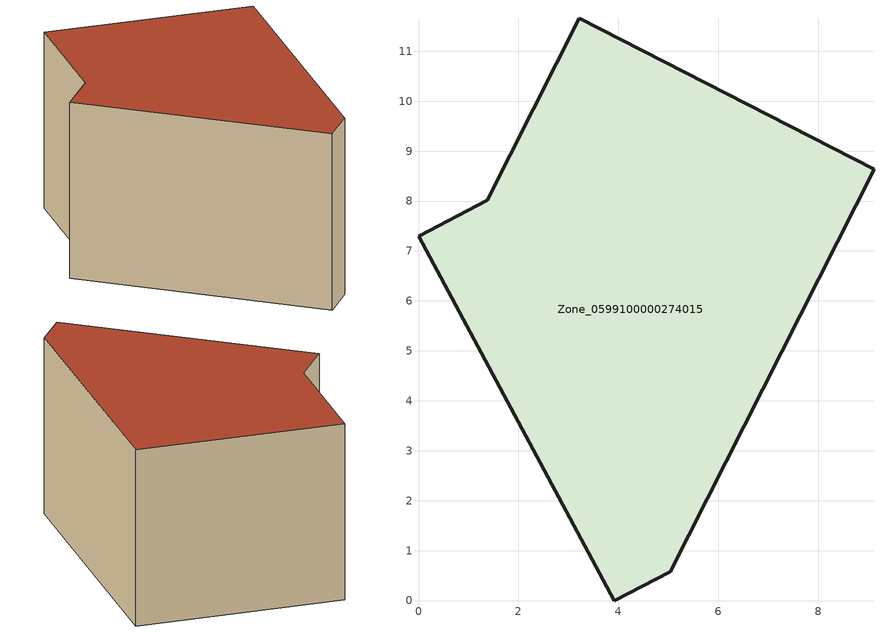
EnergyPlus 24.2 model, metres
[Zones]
Zone_0599100000274015
 floor ground (C_G): 3.22,11.66 9.12,8.64 5.04,0.58 3.92,0 0,7.29 1.38,8.02 z0
 wall outside (C_F): 1.38,8.02 0,7.29 3.92,0 5.04,0.58 9.12,8.64 3.22,11.66 1.38,8.02 z0:5.78
 roof outside (C_R): 9.12,8.64 3.22,11.66 1.38,8.02 0,7.29 3.92,0 5.04,0.58 z5.78
[BUILDING]
Pand.0599100000274015: North Axis=0; Terrain=City; Loads Convergence Tolerance Value=0.04; Temperature Convergence Tolerance Value=0.4; Solar Distribution=FullExterior; Maximum Number of Warmup Days=25; Minimum Number of Warmup Days=1
[Site:Location]
Rotterdam.The.Hague.AP_ZH_NLD Design_Conditions: Latitude=51.96; Longitude=4.45; Time Zone=1; Elevation=-4.5
[SITE:GROUNDTEMPERATURE:BUILDINGSURFACE]
18, 18, 18, 18, 18, 18, 18, 18, 18, 18, 18, 18
[MATERIAL] Thermal Absorptance=0.9; Solar Absorptance=0.7; Visible Absorptance=0.7
Name | Roughness | Thickness | Conductivity | Density | Specific Heat
G.TI.1975-1991 | MediumSmooth | 0.15 | 0.288461 | 540 | 1210
F.TI.1975-1991 | Rough | 0.3 | 0.230769 | 1920 | 840
R.TI.1975-1991 | MediumRough | 0.2 | 0.153846 | 1500 | 1000
[CONSTRUCTION]
C_G: G.TI.1975-1991
C_F: F.TI.1975-1991
C_R: R.TI.1975-1991
[ZONE]
Zone_0599100000274015: Type=1; Multiplier=1; Ceiling Height=Autocalculate; Volume=Autocalculate; Floor Area=autocalculate; Part of Total Floor Area=Yes
[ZONEINFILTRATION:DESIGNFLOWRATE]
Infil_Zone_0599100000274015: Zone or ZoneList or Space or SpaceList=Zone_0599100000274015; Schedule=AlwaysOn; Design Flow Rate Calculation Method=Flow/Area; Flow Rate per Floor Area=0.003; Constant Term Coefficient=1; Temperature Term Coefficient=0; Velocity Term Coefficient=0; Velocity Squared Term Coefficient=0
[HVACTEMPLATE:ZONE:IDEALLOADSAIRSYSTEM]
Zone_0599100000274015: Maximum Heating Supply Air Temperature=50; Minimum Cooling Supply Air Temperature=13; Maximum Heating Supply Air Humidity Ratio=0.0156; Minimum Cooling Supply Air Humidity Ratio=0.0077; Heating Limit=NoLimit; Cooling Limit=NoLimit; Dehumidification Control Type=ConstantSensibleHeatRatio; Cooling Sensible Heat Ratio=0.7; Dehumidification Setpoint=60; Humidification Control Type=None; Humidification Setpoint=30; Outdoor Air Method=None; Outdoor Air Flow Rate per Person=0.00944; Outdoor Air Flow Rate per Zone Floor Area=0; Outdoor Air Flow Rate per Zone=0; Demand Controlled Ventilation Type=None; Outdoor Air Economizer Type=NoEconomizer; Heat Recovery Type=None; Sensible Heat Recovery Effectiveness=0.7; Latent Heat Recovery Effectiveness=0.65
[ZONECONTROL:THERMOSTAT]
ThermostatControl_Zone_0599100000274015: Zone or ZoneList=Zone_0599100000274015; Control Type Schedule=DualSetpointControlType; Control 1=Thermostat_Zone_0599100000274015; Temperature Difference Between Cutout And Setpoint=0
[THERMOSTATSETPOINT:DUALSETPOINT]
Thermostat_Zone_0599100000274015: Heating Setpoint Temperature Schedule=HeatingSetpoint_Zone_0599100000274015; Cooling Setpoint Temperature Schedule=CoolingSetpoint_Zone_0599100000274015
[SCHEDULE:COMPACT]
HeatingSetpoint_Zone_0599100000274015: Through: 12/31, For: AllDays, Until: 24:00, 21
CoolingSetpoint_Zone_0599100000274015: Through: 12/31, For: AllDays, Until: 24:00, 24
DualSetpointControlType: Through: 12/31, For: AllDays, Until: 24:00, 4
AlwaysOn: Through: 12/31, For: AllDays, Until: 24:00, 1
